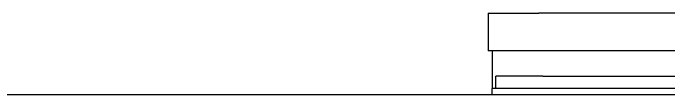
# Model space of a CAD drawing. Header units: inches. Extents: x 707 to 13003, y 909 to 9309.
# Drawn here: x 3940.8 to 4044.6, y 1536.7 to 1549.7 of the extents above; entities that cross this region are included whole.
import ezdxf

# ---------------------------------------------------------------- set-up
doc = ezdxf.new("R2010")
doc.units = ezdxf.units.IN
doc.header["$MEASUREMENT"] = 0

# ---------------------------------------------------------------- blocks, each defined once
blk = doc.blocks.new('BKM-1')
at = {"color": 2}
for p, q in [((-105, -169), (-97, -169)), ((-105, -169), (-105, -175)), ((97, -169), (-97, -169)), ((-97, -175), (-105, -175)), ((-104.38, -175), (-104.38, -181)), ((97, -175), (-97, -175)), ((-96.38, -179), (-103.8, -179)), ((-103.8, -181), (-103.8, -179)), ((-96.38, -179), (95.62, -179)), ((-103.8, -181), (-104.38, -181)), ((-104.38, -182), (-104.38, -181)), ((103.03, -181), (-103.8, -181)), ((103.62, -182), (-104.38, -182))]:
    blk.add_line(p, q, dxfattribs=at)

msp = doc.modelspace()

# ---------------------------------------------------------------- linework, layer by layer
msp.add_line((5141.017, 1536.69), (1291.017, 1536.69))

# ---------------------------------------------------------------- block references
msp.add_blockref('BKM-1', (4121.017, 1718.69))

doc.saveas('drawing.dxf')
